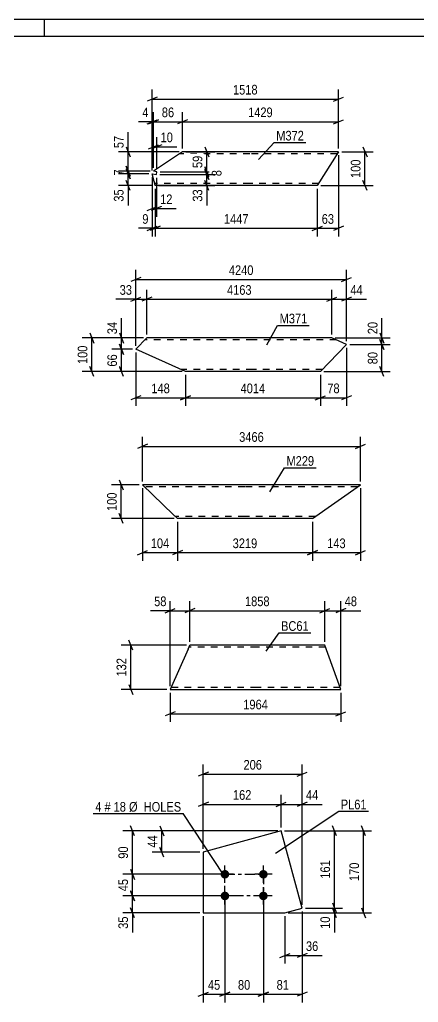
# Model space of a CAD drawing. Header units: millimetres. Extents: x 0 to 841, y 0 to 594.
# Drawn here: x 413.6 to 532.2, y 301.8 to 594 of the extents above; entities that cross this region are included whole.
import ezdxf

# ---------------------------------------------------------------- set-up
doc = ezdxf.new("R2010")
doc.units = ezdxf.units.MM
doc.linetypes.add('DXK_LINE_DOT2', pattern=[3.9198, 1.9599, -1.9599])
doc.linetypes.add('DXK_LINE_DOT3', pattern=[5.9187, 2.979, -0.9799, 0.9799, -0.9799])
doc.styles.add('Arial Narrow', font='ARIALN.TTF', dxfattribs={"height": 0.2})

# ---------------------------------------------------------------- blocks, each defined once
blk = doc.blocks.new('Unknown-682348010-22620')
at = {"color": 5, "linetype": 'Continuous'}
for p, q in [((841, 594), (0, 594)), ((421, 589), (421, 594)), ((836, 589), (5, 589))]:
    blk.add_line(p, q, dxfattribs=at)
blk = doc.blocks.new('Part-682348010-26134 - 26133')
at = {"color": 2, "linetype": 'Continuous'}
for p, q in [((491.36, 352.82), (468.25, 346.49)), ((497.64, 329.87), (491.36, 352.82)), ((468.25, 346.49), (468.24, 328.47)), ((468.24, 328.47), (492.52, 328.47)), ((492.52, 328.47), (497.64, 329.87))]:
    blk.add_line(p, q, dxfattribs=at)
blk = doc.blocks.new('Bolt-682348010-26135 - 26133')
at = {"linetype": 'Continuous'}
for points in [[(473.38, 339.9, -1), (475.95, 339.9, -1)], [(484.81, 339.9, -1), (487.38, 339.9, -1)], [(473.38, 333.47, -1), (475.95, 333.47, -1)], [(484.81, 333.47, -1), (487.38, 333.47, -1)]]:
    blk.add_hatch(color=1, dxfattribs=at).paths.add_polyline_path(points)
at = {"color": 1, "linetype": 'Continuous'}
for p, q in [((474.67, 337.33), (474.67, 342.47)), ((486.1, 337.33), (486.1, 342.47)), ((477.24, 339.9), (472.1, 339.9)), ((488.67, 339.9), (483.52, 339.9)), ((474.67, 330.9), (474.67, 336.04)), ((486.1, 330.9), (486.1, 336.04)), ((477.24, 333.47), (472.1, 333.47)), ((488.67, 333.47), (483.52, 333.47))]:
    blk.add_line(p, q, dxfattribs=at)
blk = doc.blocks.new('Part-682348010-32710 - 32709')
at = {"color": 2, "linetype": 'Continuous'}
for p, q in [((462.04, 554.67), (453.44, 548.93)), ((482.04, 554.67), (462.04, 554.67)), ((508.42, 554.67), (482.14, 554.67)), ((508.42, 554.67), (502.14, 544.67)), ((453.63, 545.87), (453.06, 548.18)), ((453.06, 548.18), (454.28, 547.96)), ((454.42, 548.75), (453.44, 548.93)), ((454.28, 547.96), (454.42, 548.75)), ((453.9, 544.76), (453.63, 545.87)), ((453.92, 544.67), (453.9, 544.76)), ((482.04, 544.67), (453.92, 544.67)), ((502.14, 544.67), (482.14, 544.67))]:
    blk.add_line(p, q, dxfattribs=at)
at = {"color": 7, "linetype": 'DXK_LINE_DOT2'}
for p, q in [((482.04, 554.07), (461.15, 554.07)), ((508.04, 554.07), (482.14, 554.07)), ((453.63, 545.87), (453.83, 545.02)), ((482.04, 545.27), (453.77, 545.27)), ((502.52, 545.27), (482.14, 545.27))]:
    blk.add_line(p, q, dxfattribs=at)
blk = doc.blocks.new('Part-682348010-32718 - 32717')
at = {"color": 2, "linetype": 'Continuous'}
for p, q in [((448.16, 495.99), (451.43, 499.36)), ((482.94, 499.36), (451.43, 499.36)), ((506.45, 499.36), (483.04, 499.36)), ((503.04, 489.36), (510.84, 497.39)), ((510.84, 497.39), (506.45, 499.36)), ((462.94, 489.36), (448.16, 495.99)), ((482.94, 489.36), (462.94, 489.36)), ((503.04, 489.36), (483.04, 489.36))]:
    blk.add_line(p, q, dxfattribs=at)
at = {"color": 7, "linetype": 'DXK_LINE_DOT2'}
for p, q in [((482.94, 498.76), (450.85, 498.76)), ((507.78, 498.76), (483.04, 498.76)), ((482.94, 489.96), (461.6, 489.96)), ((503.62, 489.96), (483.04, 489.96))]:
    blk.add_line(p, q, dxfattribs=at)
blk = doc.blocks.new('Part-682348010-32726 - 32725')
at = {"color": 2, "linetype": 'Continuous'}
for p, q in [((459.33, 446.87), (450.17, 455.67)), ((480.58, 455.67), (450.17, 455.67)), ((514.96, 455.67), (480.68, 455.67)), ((500.68, 445.67), (514.96, 455.67)), ((459.33, 446.87), (460.58, 445.67)), ((480.58, 445.67), (460.58, 445.67)), ((500.68, 445.67), (480.68, 445.67))]:
    blk.add_line(p, q, dxfattribs=at)
at = {"color": 7, "linetype": 'DXK_LINE_DOT2'}
for p, q in [((480.58, 455.07), (450.8, 455.07)), ((514.1, 455.07), (480.68, 455.07)), ((460.48, 445.76), (459.33, 446.87)), ((480.58, 446.27), (459.95, 446.27)), ((501.54, 446.27), (480.68, 446.27))]:
    blk.add_line(p, q, dxfattribs=at)
blk = doc.blocks.new('Part-682348010-32734 - 32733')
at = {"color": 2, "linetype": 'Continuous'}
for p, q in [((463.72, 406.86), (458.41, 394.86)), ((463.72, 406.86), (464.25, 408.06)), ((484.25, 408.06), (464.25, 408.06)), ((504.35, 408.06), (484.35, 408.06)), ((509.15, 394.86), (504.35, 408.06)), ((458.41, 394.86), (484.25, 394.86)), ((484.35, 394.86), (509.15, 394.86))]:
    blk.add_line(p, q, dxfattribs=at)
at = {"color": 7, "linetype": 'DXK_LINE_DOT2'}
for p, q in [((484.25, 407.46), (463.98, 407.46)), ((464.21, 407.97), (464.09, 407.71)), ((464.25, 408.06), (464.21, 407.97)), ((504.57, 407.46), (484.35, 407.46)), ((484.25, 395.46), (458.68, 395.46)), ((508.94, 395.46), (484.35, 395.46))]:
    blk.add_line(p, q, dxfattribs=at)
blk = doc.blocks.new('Rectangle-682348010-32524 - 26133')
at = {"color": 1, "linetype": 'DXK_LINE_DOT3'}
blk.add_lwpolyline([(474.67, 339.9), (486.1, 339.9), (486.1, 333.47), (474.67, 333.47), (474.67, 339.9)], close=True, dxfattribs=at)
blk = doc.blocks.new('StraightDimension-682348010-32510 - 26133')
at = {"color": 7, "linetype": 'Continuous'}
for p, q in [((491.36, 353.82), (491.36, 363.55)), ((497.64, 330.87), (497.64, 363.55)), ((489.86, 360.1), (492.86, 361.3)), ((491.36, 360.7), (497.64, 360.7)), ((499.14, 361.3), (496.14, 360.1))]:
    blk.add_line(p, q, dxfattribs=at)
at = {"color": 0}
blk.add_wipeout([(503.02, 361.45), (503.02, 365.65), (498.16, 365.65), (498.16, 361.45)], dxfattribs=at)
at = {"color": 7, "linetype": 'Continuous'}
blk.add_line((497.64, 360.7), (503.54, 360.7), dxfattribs=at)
blk.add_line((497.64, 360.7), (503.54, 360.7), dxfattribs=at)
at = {"color": 3, "style": 'Arial Narrow'}
blk.add_text('44', height=2.863, dxfattribs=at).set_placement((498.76, 362.05))
blk = doc.blocks.new('StraightDimension-682348010-54300 - 26133')
at = {"color": 7, "linetype": 'Continuous'}
for p, q in [((473.67, 333.47), (444.36, 333.47)), ((446.61, 334.97), (447.81, 331.97)), ((447.21, 328.47), (447.21, 333.47)), ((467.24, 328.47), (444.36, 328.47)), ((447.81, 326.97), (446.61, 329.97))]:
    blk.add_line(p, q, dxfattribs=at)
at = {"color": 0}
blk.add_wipeout([(446.46, 327.94), (442.26, 327.94), (442.26, 323.09), (446.46, 323.09)], dxfattribs=at)
at = {"color": 7, "linetype": 'Continuous'}
blk.add_line((447.21, 328.47), (447.21, 322.56), dxfattribs=at)
blk.add_line((447.21, 328.47), (447.21, 322.56), dxfattribs=at)
at = {"color": 3, "style": 'Arial Narrow'}
blk.add_text('35', height=2.863, rotation=90.0002, dxfattribs=at).set_placement((445.86, 323.69))
blk = doc.blocks.new('StraightDimension-682348010-32494 - 26133')
at = {"color": 7, "linetype": 'Continuous'}
for p, q in [((468.25, 347.49), (468.25, 372.52)), ((497.64, 330.87), (497.64, 372.52)), ((469.75, 370.27), (466.75, 369.07)), ((468.25, 369.67), (497.64, 369.67)), ((496.14, 369.07), (499.14, 370.27))]:
    blk.add_line(p, q, dxfattribs=at)
at = {"color": 0}
blk.add_wipeout([(486.28, 370.42), (486.28, 374.62), (479.6, 374.62), (479.6, 370.42)], dxfattribs=at)
at = {"color": 3, "style": 'Arial Narrow'}
blk.add_text('206', height=2.863, dxfattribs=at).set_placement((480.2, 371.02))
blk = doc.blocks.new('StraightDimension-682348010-32511 - 26133')
at = {"color": 7, "linetype": 'Continuous'}
for p, q in [((468.25, 347.49), (468.25, 363.55)), ((491.36, 353.82), (491.36, 363.55)), ((469.75, 361.3), (466.75, 360.1)), ((468.25, 360.7), (491.36, 360.7)), ((489.86, 360.1), (492.86, 361.3))]:
    blk.add_line(p, q, dxfattribs=at)
at = {"color": 0}
blk.add_wipeout([(483.14, 361.45), (483.14, 365.65), (476.46, 365.65), (476.46, 361.45)], dxfattribs=at)
at = {"color": 3, "style": 'Arial Narrow'}
blk.add_text('162', height=2.863, dxfattribs=at).set_placement((477.06, 362.05))
blk = doc.blocks.new('StraightDimension-682348010-54264 - 26133')
at = {"color": 7, "linetype": 'Continuous'}
for p, q in [((474.67, 332.47), (474.67, 301.83)), ((486.1, 332.47), (486.1, 301.83)), ((473.17, 303.63), (476.17, 304.83)), ((474.67, 304.23), (486.1, 304.23)), ((487.6, 304.83), (484.6, 303.63))]:
    blk.add_line(p, q, dxfattribs=at)
at = {"color": 0}
blk.add_wipeout([(482.81, 304.98), (482.81, 309.18), (477.95, 309.18), (477.95, 304.98)], dxfattribs=at)
at = {"color": 3, "style": 'Arial Narrow'}
blk.add_text('80', height=2.863, dxfattribs=at).set_placement((478.55, 305.58))
blk = doc.blocks.new('StraightDimension-682348010-32566 - 26133')
at = {"color": 7, "linetype": 'Continuous'}
for p, q in [((492.52, 327.47), (492.52, 313.35)), ((497.64, 328.87), (497.64, 313.35)), ((491.02, 315.15), (494.02, 316.35)), ((492.52, 315.75), (497.64, 315.75)), ((499.14, 316.35), (496.14, 315.15))]:
    blk.add_line(p, q, dxfattribs=at)
at = {"color": 0}
blk.add_wipeout([(503.02, 316.5), (503.02, 320.7), (498.16, 320.7), (498.16, 316.5)], dxfattribs=at)
at = {"color": 7, "linetype": 'Continuous'}
blk.add_line((497.64, 315.75), (503.54, 315.75), dxfattribs=at)
blk.add_line((497.64, 315.75), (503.54, 315.75), dxfattribs=at)
at = {"color": 3, "style": 'Arial Narrow'}
blk.add_text('36', height=2.863, dxfattribs=at).set_placement((498.76, 317.1))
blk = doc.blocks.new('StraightDimension-682348010-32631 - 26133')
at = {"color": 7, "linetype": 'Continuous'}
for p, q in [((507.86, 351.32), (506.66, 354.32)), ((492.36, 352.82), (509.66, 352.82)), ((507.26, 329.87), (507.26, 352.82)), ((506.66, 331.37), (507.86, 328.37)), ((498.64, 329.87), (509.66, 329.87))]:
    blk.add_line(p, q, dxfattribs=at)
at = {"color": 0}
blk.add_wipeout([(506.51, 344.68), (502.31, 344.68), (502.31, 338), (506.51, 338)], dxfattribs=at)
at = {"color": 3, "style": 'Arial Narrow'}
blk.add_text('161', height=2.863, rotation=90.0002, dxfattribs=at).set_placement((505.91, 338.6))
blk = doc.blocks.new('StraightDimension-682348010-32632 - 26133')
at = {"color": 7, "linetype": 'Continuous'}
for p, q in [((506.66, 331.37), (507.86, 328.37)), ((493.52, 328.47), (509.66, 328.47)), ((498.64, 329.87), (509.66, 329.87)), ((507.86, 326.97), (506.66, 329.97)), ((507.26, 328.47), (507.26, 329.87))]:
    blk.add_line(p, q, dxfattribs=at)
at = {"color": 0}
blk.add_wipeout([(506.51, 327.94), (502.31, 327.94), (502.31, 323.09), (506.51, 323.09)], dxfattribs=at)
at = {"color": 7, "linetype": 'Continuous'}
blk.add_line((507.26, 328.47), (507.26, 322.56), dxfattribs=at)
blk.add_line((507.26, 328.47), (507.26, 322.56), dxfattribs=at)
at = {"color": 3, "style": 'Arial Narrow'}
blk.add_text('10', height=2.863, rotation=90.0002, dxfattribs=at).set_placement((505.91, 323.69))
blk = doc.blocks.new('StraightDimension-682348010-32646 - 26133')
at = {"color": 7, "linetype": 'Continuous'}
for p, q in [((516.49, 351.32), (515.29, 354.32)), ((492.36, 352.82), (518.29, 352.82)), ((515.89, 328.47), (515.89, 352.82)), ((493.52, 328.47), (518.29, 328.47)), ((515.29, 329.97), (516.49, 326.97))]:
    blk.add_line(p, q, dxfattribs=at)
at = {"color": 0}
blk.add_wipeout([(515.14, 343.98), (510.94, 343.98), (510.94, 337.3), (515.14, 337.3)], dxfattribs=at)
at = {"color": 3, "style": 'Arial Narrow'}
blk.add_text('170', height=2.863, rotation=90.0002, dxfattribs=at).set_placement((514.54, 337.9))
blk = doc.blocks.new('StraightDimension-682348010-54263 - 26133')
at = {"color": 7, "linetype": 'Continuous'}
for p, q in [((486.1, 332.47), (486.1, 301.83)), ((497.64, 328.87), (497.64, 301.83)), ((484.6, 303.63), (487.6, 304.83)), ((486.1, 304.23), (497.64, 304.23)), ((499.14, 304.83), (496.14, 303.63))]:
    blk.add_line(p, q, dxfattribs=at)
at = {"color": 0}
blk.add_wipeout([(494.29, 304.98), (494.29, 309.18), (489.44, 309.18), (489.44, 304.98)], dxfattribs=at)
at = {"color": 3, "style": 'Arial Narrow'}
blk.add_text('81', height=2.863, dxfattribs=at).set_placement((490.04, 305.58))
blk = doc.blocks.new('StraightDimension-682348010-54265 - 26133')
at = {"color": 7, "linetype": 'Continuous'}
for p, q in [((474.67, 332.47), (474.67, 301.83)), ((468.24, 327.47), (468.24, 301.83)), ((466.74, 303.63), (469.74, 304.83)), ((468.24, 304.23), (474.67, 304.23)), ((476.17, 304.83), (473.17, 303.63))]:
    blk.add_line(p, q, dxfattribs=at)
at = {"color": 0}
blk.add_wipeout([(473.88, 304.98), (473.88, 309.18), (469.02, 309.18), (469.02, 304.98)], dxfattribs=at)
at = {"color": 3, "style": 'Arial Narrow'}
blk.add_text('45', height=2.863, dxfattribs=at).set_placement((469.62, 305.58))
blk = doc.blocks.new('StraightDimension-682348010-54298 - 26133')
at = {"color": 7, "linetype": 'Continuous'}
for p, q in [((447.81, 351.32), (446.61, 354.32)), ((490.36, 352.82), (444.36, 352.82)), ((447.21, 339.9), (447.21, 352.82)), ((473.67, 339.9), (444.36, 339.9)), ((446.61, 341.4), (447.81, 338.4))]:
    blk.add_line(p, q, dxfattribs=at)
at = {"color": 0}
blk.add_wipeout([(446.46, 348.78), (442.26, 348.78), (442.26, 343.93), (446.46, 343.93)], dxfattribs=at)
at = {"color": 3, "style": 'Arial Narrow'}
blk.add_text('90', height=2.863, rotation=90.0002, dxfattribs=at).set_placement((445.86, 344.53))
blk = doc.blocks.new('StraightDimension-682348010-54299 - 26133')
at = {"color": 7, "linetype": 'Continuous'}
for p, q in [((473.67, 339.9), (444.36, 339.9)), ((446.61, 341.4), (447.81, 338.4)), ((447.21, 333.47), (447.21, 339.9)), ((473.67, 333.47), (444.36, 333.47)), ((447.81, 331.97), (446.61, 334.97))]:
    blk.add_line(p, q, dxfattribs=at)
at = {"color": 0}
blk.add_wipeout([(446.46, 339.11), (442.26, 339.11), (442.26, 334.25), (446.46, 334.25)], dxfattribs=at)
at = {"color": 3, "style": 'Arial Narrow'}
blk.add_text('45', height=2.863, rotation=90.0002, dxfattribs=at).set_placement((445.86, 334.85))
blk = doc.blocks.new('StraightDimension-682348010-54761 - 26133')
at = {"color": 7, "linetype": 'Continuous'}
for p, q in [((455.28, 354.32), (456.48, 351.32)), ((490.36, 352.82), (453.03, 352.82)), ((455.88, 346.49), (455.88, 352.82)), ((456.48, 344.99), (455.28, 347.99)), ((467.25, 346.49), (453.03, 346.49))]:
    blk.add_line(p, q, dxfattribs=at)
at = {"color": 0}
blk.add_wipeout([(455.13, 352.08), (450.93, 352.08), (450.93, 347.22), (455.13, 347.22)], dxfattribs=at)
at = {"color": 3, "style": 'Arial Narrow'}
blk.add_text('44', height=2.863, rotation=90.0002, dxfattribs=at).set_placement((454.53, 347.82))
blk = doc.blocks.new('StraightDimension-682348010-33732 - 32709')
at = {"color": 7, "linetype": 'Continuous'}
for p, q in [((445.28, 550.43), (446.48, 547.43)), ((446.48, 546.68), (445.28, 549.68)), ((452.44, 548.93), (443.03, 548.93)), ((452.06, 548.18), (443.03, 548.18)), ((445.88, 548.18), (445.88, 548.93))]:
    blk.add_line(p, q, dxfattribs=at)
at = {"color": 0}
blk.add_wipeout([(445.13, 550.07), (440.93, 550.07), (440.93, 547.04), (445.13, 547.04)], dxfattribs=at)
at = {"color": 3, "style": 'Arial Narrow'}
blk.add_text('7', height=2.86, rotation=90.0002, dxfattribs=at).set_placement((444.53, 547.64))
blk = doc.blocks.new('StraightDimension-682348010-33475 - 32709')
at = {"color": 7, "linetype": 'Continuous'}
for p, q in [((451.94, 563.06), (454.94, 564.26)), ((453.44, 549.93), (453.44, 566.51)), ((463.54, 564.26), (460.54, 563.06)), ((462.04, 555.67), (462.04, 566.51)), ((453.44, 563.66), (462.04, 563.66))]:
    blk.add_line(p, q, dxfattribs=at)
at = {"color": 0}
blk.add_wipeout([(460.17, 564.41), (460.17, 568.61), (455.31, 568.61), (455.31, 564.41)], dxfattribs=at)
at = {"color": 3, "style": 'Arial Narrow'}
blk.add_text('86', height=2.863, dxfattribs=at).set_placement((455.91, 565.01))
blk = doc.blocks.new('StraightDimension-682348010-33387 - 32709')
at = {"color": 7, "linetype": 'Continuous'}
for p, q in [((508.42, 553.67), (508.42, 529.56)), ((502.14, 543.67), (502.14, 529.56)), ((500.64, 531.36), (503.64, 532.56)), ((502.14, 531.96), (508.42, 531.96)), ((509.92, 532.56), (506.92, 531.36))]:
    blk.add_line(p, q, dxfattribs=at)
at = {"color": 0}
blk.add_wipeout([(507.71, 532.71), (507.71, 536.91), (502.85, 536.91), (502.85, 532.71)], dxfattribs=at)
at = {"color": 3, "style": 'Arial Narrow'}
blk.add_text('63', height=2.863, dxfattribs=at).set_placement((503.45, 533.31))
blk = doc.blocks.new('StraightDimension-682348010-33474 - 32709')
at = {"color": 7, "linetype": 'Continuous'}
for p, q in [((463.54, 564.26), (460.54, 563.06)), ((462.04, 555.67), (462.04, 566.51)), ((506.92, 563.06), (509.92, 564.26)), ((508.42, 555.67), (508.42, 566.51)), ((462.04, 563.66), (508.42, 563.66))]:
    blk.add_line(p, q, dxfattribs=at)
at = {"color": 0}
blk.add_wipeout([(489.49, 564.41), (489.49, 568.61), (480.97, 568.61), (480.97, 564.41)], dxfattribs=at)
at = {"color": 3, "style": 'Arial Narrow'}
blk.add_text('1429', height=2.863, dxfattribs=at).set_placement((481.57, 565.01))
blk = doc.blocks.new('StraightDimension-682348010-33362 - 32709')
at = {"color": 7, "linetype": 'Continuous'}
for p, q in [((453.06, 549.18), (453.06, 573.24)), ((508.42, 555.67), (508.42, 573.24)), ((454.56, 570.99), (451.56, 569.79)), ((453.06, 570.39), (508.42, 570.39)), ((506.92, 569.79), (509.92, 570.99))]:
    blk.add_line(p, q, dxfattribs=at)
at = {"color": 0}
blk.add_wipeout([(485, 571.14), (485, 575.34), (476.48, 575.34), (476.48, 571.14)], dxfattribs=at)
at = {"color": 3, "style": 'Arial Narrow'}
blk.add_text('1518', height=2.863, dxfattribs=at).set_placement((477.08, 571.74))
blk = doc.blocks.new('StraightDimension-682348010-33388 - 32709')
at = {"color": 7, "linetype": 'Continuous'}
for p, q in [((453.92, 543.67), (453.92, 529.56)), ((502.14, 543.67), (502.14, 529.56)), ((455.42, 532.56), (452.42, 531.36)), ((453.92, 531.96), (502.14, 531.96)), ((500.64, 531.36), (503.64, 532.56))]:
    blk.add_line(p, q, dxfattribs=at)
at = {"color": 0}
blk.add_wipeout([(482.29, 532.71), (482.29, 536.91), (473.78, 536.91), (473.78, 532.71)], dxfattribs=at)
at = {"color": 3, "style": 'Arial Narrow'}
blk.add_text('1447', height=2.863, dxfattribs=at).set_placement((474.38, 533.31))
blk = doc.blocks.new('StraightDimension-682348010-33389 - 32709')
at = {"color": 7, "linetype": 'Continuous'}
for p, q in [((453.06, 547.18), (453.06, 529.56)), ((453.92, 543.67), (453.92, 529.56)), ((451.56, 531.36), (454.56, 532.56)), ((455.42, 532.56), (452.42, 531.36)), ((453.06, 531.96), (453.92, 531.96))]:
    blk.add_line(p, q, dxfattribs=at)
at = {"color": 0}
blk.add_wipeout([(452.54, 532.71), (452.54, 536.91), (449.51, 536.91), (449.51, 532.71)], dxfattribs=at)
at = {"color": 7, "linetype": 'Continuous'}
blk.add_line((453.06, 531.96), (448.98, 531.96), dxfattribs=at)
blk.add_line((453.06, 531.96), (448.98, 531.96), dxfattribs=at)
at = {"color": 3, "style": 'Arial Narrow'}
blk.add_text('9', height=2.86, dxfattribs=at).set_placement((450.11, 533.31))
blk = doc.blocks.new('StraightDimension-682348010-33731 - 32709')
at = {"color": 7, "linetype": 'Continuous'}
for p, q in [((445.28, 556.17), (446.48, 553.17)), ((461.04, 554.67), (443.03, 554.67)), ((445.88, 548.93), (445.88, 554.67)), ((446.48, 547.43), (445.28, 550.43)), ((452.44, 548.93), (443.03, 548.93))]:
    blk.add_line(p, q, dxfattribs=at)
at = {"color": 0}
blk.add_wipeout([(445.13, 560.05), (440.93, 560.05), (440.93, 555.19), (445.13, 555.19)], dxfattribs=at)
at = {"color": 7, "linetype": 'Continuous'}
blk.add_line((445.88, 554.67), (445.88, 560.57), dxfattribs=at)
blk.add_line((445.88, 554.67), (445.88, 560.57), dxfattribs=at)
at = {"color": 3, "style": 'Arial Narrow'}
blk.add_text('57', height=2.863, rotation=90.0002, dxfattribs=at).set_placement((444.53, 555.79))
blk = doc.blocks.new('StraightDimension-682348010-33476 - 32709')
at = {"color": 7, "linetype": 'Continuous'}
for p, q in [((451.56, 563.06), (454.56, 564.26)), ((454.94, 564.26), (451.94, 563.06)), ((453.06, 549.18), (453.06, 566.51)), ((453.44, 549.93), (453.44, 566.51)), ((453.06, 563.66), (453.44, 563.66))]:
    blk.add_line(p, q, dxfattribs=at)
at = {"color": 0}
blk.add_wipeout([(452.54, 564.41), (452.54, 568.61), (449.51, 568.61), (449.51, 564.41)], dxfattribs=at)
at = {"color": 7, "linetype": 'Continuous'}
blk.add_line((453.06, 563.66), (448.98, 563.66), dxfattribs=at)
blk.add_line((453.06, 563.66), (448.98, 563.66), dxfattribs=at)
at = {"color": 3, "style": 'Arial Narrow'}
blk.add_text('4', height=2.86, dxfattribs=at).set_placement((450.11, 565.01))
blk = doc.blocks.new('StraightDimension-682348010-33553 - 32709')
at = {"color": 7, "linetype": 'Continuous'}
for p, q in [((468.7, 556.17), (469.9, 553.17)), ((463.04, 554.67), (471.7, 554.67)), ((469.3, 548.75), (469.3, 554.67)), ((469.9, 547.25), (468.7, 550.25)), ((455.42, 548.75), (471.7, 548.75))]:
    blk.add_line(p, q, dxfattribs=at)
at = {"color": 0}
blk.add_wipeout([(468.55, 554.14), (464.35, 554.14), (464.35, 549.28), (468.55, 549.28)], dxfattribs=at)
at = {"color": 3, "style": 'Arial Narrow'}
blk.add_text('59', height=2.863, rotation=90.0002, dxfattribs=at).set_placement((467.95, 549.88))
blk = doc.blocks.new('StraightDimension-682348010-33554 - 32709')
at = {"color": 7, "linetype": 'Continuous'}
for p, q in [((468.7, 550.25), (469.9, 547.25)), ((469.9, 546.46), (468.7, 549.46)), ((455.28, 547.96), (472.15, 547.96)), ((455.42, 548.75), (472.15, 548.75)), ((469.3, 547.96), (469.3, 548.75))]:
    blk.add_line(p, q, dxfattribs=at)
at = {"color": 0}
blk.add_wipeout([(474.25, 549.87), (470.05, 549.87), (470.05, 546.84), (474.25, 546.84)], dxfattribs=at)
at = {"color": 3, "style": 'Arial Narrow'}
blk.add_text('8', height=2.86, rotation=90.0002, dxfattribs=at).set_placement((473.65, 547.44))
blk = doc.blocks.new('StraightDimension-682348010-33555 - 32709')
at = {"color": 7, "linetype": 'Continuous'}
for p, q in [((468.7, 549.46), (469.9, 546.46)), ((455.28, 547.96), (471.7, 547.96)), ((469.3, 544.67), (469.3, 547.96)), ((454.92, 544.67), (471.7, 544.67)), ((469.9, 543.17), (468.7, 546.17))]:
    blk.add_line(p, q, dxfattribs=at)
at = {"color": 0}
blk.add_wipeout([(468.55, 544.14), (464.35, 544.14), (464.35, 539.29), (468.55, 539.29)], dxfattribs=at)
at = {"color": 7, "linetype": 'Continuous'}
blk.add_line((469.3, 544.67), (469.3, 538.76), dxfattribs=at)
blk.add_line((469.3, 544.67), (469.3, 538.76), dxfattribs=at)
at = {"color": 3, "style": 'Arial Narrow'}
blk.add_text('33', height=2.863, rotation=90.0002, dxfattribs=at).set_placement((467.95, 539.89))
blk = doc.blocks.new('StraightDimension-682348010-33675 - 32709')
at = {"color": 7, "linetype": 'Continuous'}
for p, q in [((453.06, 547.18), (453.06, 535.41)), ((454.28, 546.96), (454.28, 535.41)), ((451.56, 537.21), (454.56, 538.41)), ((455.78, 538.41), (452.78, 537.21)), ((453.06, 537.81), (454.28, 537.81))]:
    blk.add_line(p, q, dxfattribs=at)
at = {"color": 0}
blk.add_wipeout([(459.66, 538.56), (459.66, 542.76), (454.81, 542.76), (454.81, 538.56)], dxfattribs=at)
at = {"color": 7, "linetype": 'Continuous'}
blk.add_line((454.28, 537.81), (460.19, 537.81), dxfattribs=at)
blk.add_line((454.28, 537.81), (460.19, 537.81), dxfattribs=at)
at = {"color": 3, "style": 'Arial Narrow'}
blk.add_text('12', height=2.863, dxfattribs=at).set_placement((455.41, 539.16))
blk = doc.blocks.new('StraightDimension-682348010-33703 - 32709')
at = {"color": 7, "linetype": 'Continuous'}
for p, q in [((453.44, 549.93), (453.44, 559.07)), ((454.42, 549.75), (454.42, 559.07)), ((451.94, 555.62), (454.94, 556.82)), ((455.92, 556.82), (452.92, 555.62)), ((453.44, 556.22), (454.42, 556.22))]:
    blk.add_line(p, q, dxfattribs=at)
at = {"color": 0}
blk.add_wipeout([(459.8, 556.97), (459.8, 561.17), (454.95, 561.17), (454.95, 556.97)], dxfattribs=at)
at = {"color": 7, "linetype": 'Continuous'}
blk.add_line((454.42, 556.22), (460.33, 556.22), dxfattribs=at)
blk.add_line((454.42, 556.22), (460.33, 556.22), dxfattribs=at)
at = {"color": 3, "style": 'Arial Narrow'}
blk.add_text('10', height=2.863, dxfattribs=at).set_placement((455.55, 557.57))
blk = doc.blocks.new('StraightDimension-682348010-33733 - 32709')
at = {"color": 7, "linetype": 'Continuous'}
for p, q in [((445.28, 549.68), (446.48, 546.68)), ((452.06, 548.18), (443.03, 548.18)), ((445.88, 544.67), (445.88, 548.18)), ((452.92, 544.67), (443.03, 544.67)), ((446.48, 543.17), (445.28, 546.17))]:
    blk.add_line(p, q, dxfattribs=at)
at = {"color": 0}
blk.add_wipeout([(445.13, 544.14), (440.93, 544.14), (440.93, 539.29), (445.13, 539.29)], dxfattribs=at)
at = {"color": 7, "linetype": 'Continuous'}
blk.add_line((445.88, 544.67), (445.88, 538.76), dxfattribs=at)
blk.add_line((445.88, 544.67), (445.88, 538.76), dxfattribs=at)
at = {"color": 3, "style": 'Arial Narrow'}
blk.add_text('35', height=2.863, rotation=90.0002, dxfattribs=at).set_placement((444.53, 539.89))
blk = doc.blocks.new('StraightDimension-682348010-33809 - 32709')
at = {"color": 7, "linetype": 'Continuous'}
for p, q in [((515.71, 556.17), (516.91, 553.17)), ((509.42, 554.67), (518.71, 554.67)), ((516.31, 544.67), (516.31, 554.67)), ((503.14, 544.67), (518.71, 544.67)), ((516.91, 543.17), (515.71, 546.17))]:
    blk.add_line(p, q, dxfattribs=at)
at = {"color": 0}
blk.add_wipeout([(515.56, 553.01), (511.36, 553.01), (511.36, 546.33), (515.56, 546.33)], dxfattribs=at)
at = {"color": 3, "style": 'Arial Narrow'}
blk.add_text('100', height=2.863, rotation=90.0002, dxfattribs=at).set_placement((514.96, 546.93))
blk = doc.blocks.new('StraightDimension-682348010-34126 - 32717')
at = {"color": 7, "linetype": 'Continuous'}
for p, q in [((510.84, 496.39), (510.84, 479.19)), ((503.04, 488.36), (503.04, 479.19)), ((501.54, 480.99), (504.54, 482.19)), ((512.34, 482.19), (509.34, 480.99)), ((503.04, 481.59), (510.84, 481.59))]:
    blk.add_line(p, q, dxfattribs=at)
at = {"color": 0}
blk.add_wipeout([(509.37, 482.34), (509.37, 486.54), (504.51, 486.54), (504.51, 482.34)], dxfattribs=at)
at = {"color": 3, "style": 'Arial Narrow'}
blk.add_text('78', height=2.863, dxfattribs=at).set_placement((505.11, 482.94))
blk = doc.blocks.new('StraightDimension-682348010-33941 - 32717')
at = {"color": 7, "linetype": 'Continuous'}
for p, q in [((520.76, 500.86), (521.96, 497.86)), ((507.45, 499.36), (523.76, 499.36)), ((511.84, 497.39), (523.76, 497.39)), ((521.96, 495.89), (520.76, 498.89)), ((521.36, 497.39), (521.36, 499.36))]:
    blk.add_line(p, q, dxfattribs=at)
at = {"color": 0}
blk.add_wipeout([(520.61, 504.74), (516.41, 504.74), (516.41, 499.88), (520.61, 499.88)], dxfattribs=at)
at = {"color": 7, "linetype": 'Continuous'}
blk.add_line((521.36, 499.36), (521.36, 505.26), dxfattribs=at)
blk.add_line((521.36, 499.36), (521.36, 505.26), dxfattribs=at)
at = {"color": 3, "style": 'Arial Narrow'}
blk.add_text('20', height=2.863, rotation=90.0002, dxfattribs=at).set_placement((520.01, 500.48))
blk = doc.blocks.new('StraightDimension-682348010-33845 - 32717')
at = {"color": 7, "linetype": 'Continuous'}
for p, q in [((434.53, 500.86), (435.73, 497.86)), ((450.43, 499.36), (432.28, 499.36)), ((435.13, 489.36), (435.13, 499.36)), ((435.73, 487.86), (434.53, 490.86)), ((461.94, 489.36), (432.28, 489.36))]:
    blk.add_line(p, q, dxfattribs=at)
at = {"color": 0}
blk.add_wipeout([(434.38, 497.7), (430.18, 497.7), (430.18, 491.02), (434.38, 491.02)], dxfattribs=at)
at = {"color": 3, "style": 'Arial Narrow'}
blk.add_text('100', height=2.863, rotation=90.0002, dxfattribs=at).set_placement((433.78, 491.62))
blk = doc.blocks.new('StraightDimension-682348010-33878 - 32717')
at = {"color": 7, "linetype": 'Continuous'}
for p, q in [((443.33, 500.86), (444.53, 497.86)), ((450.43, 499.36), (441.08, 499.36)), ((444.53, 494.49), (443.33, 497.49)), ((443.93, 495.99), (443.93, 499.36)), ((447.16, 495.99), (441.08, 495.99))]:
    blk.add_line(p, q, dxfattribs=at)
at = {"color": 0}
blk.add_wipeout([(443.18, 504.74), (438.98, 504.74), (438.98, 499.88), (443.18, 499.88)], dxfattribs=at)
at = {"color": 7, "linetype": 'Continuous'}
blk.add_line((443.93, 499.36), (443.93, 505.26), dxfattribs=at)
blk.add_line((443.93, 499.36), (443.93, 505.26), dxfattribs=at)
at = {"color": 3, "style": 'Arial Narrow'}
blk.add_text('34', height=2.863, rotation=90.0002, dxfattribs=at).set_placement((442.58, 500.48))
blk = doc.blocks.new('StraightDimension-682348010-33942 - 32717')
at = {"color": 7, "linetype": 'Continuous'}
for p, q in [((511.84, 497.39), (523.76, 497.39)), ((520.76, 498.89), (521.96, 495.89)), ((521.36, 489.36), (521.36, 497.39)), ((521.96, 487.86), (520.76, 490.86)), ((504.04, 489.36), (523.76, 489.36))]:
    blk.add_line(p, q, dxfattribs=at)
at = {"color": 0}
blk.add_wipeout([(520.61, 495.8), (516.41, 495.8), (516.41, 490.94), (520.61, 490.94)], dxfattribs=at)
at = {"color": 3, "style": 'Arial Narrow'}
blk.add_text('80', height=2.863, rotation=90.0002, dxfattribs=at).set_placement((520.01, 491.54))
blk = doc.blocks.new('StraightDimension-682348010-33879 - 32717')
at = {"color": 7, "linetype": 'Continuous'}
for p, q in [((443.33, 497.49), (444.53, 494.49)), ((447.16, 495.99), (441.08, 495.99)), ((443.93, 489.36), (443.93, 495.99)), ((444.53, 487.86), (443.33, 490.86)), ((461.94, 489.36), (441.08, 489.36))]:
    blk.add_line(p, q, dxfattribs=at)
at = {"color": 0}
blk.add_wipeout([(443.18, 495.1), (438.98, 495.1), (438.98, 490.25), (443.18, 490.25)], dxfattribs=at)
at = {"color": 3, "style": 'Arial Narrow'}
blk.add_text('66', height=2.863, rotation=90.0002, dxfattribs=at).set_placement((442.58, 490.85))
blk = doc.blocks.new('StraightDimension-682348010-34000 - 32717')
at = {"color": 7, "linetype": 'Continuous'}
for p, q in [((449.66, 517.33), (446.66, 516.13)), ((448.16, 496.99), (448.16, 519.58)), ((509.34, 516.13), (512.34, 517.33)), ((510.84, 498.39), (510.84, 519.58)), ((448.16, 516.73), (510.84, 516.73))]:
    blk.add_line(p, q, dxfattribs=at)
at = {"color": 0}
blk.add_wipeout([(483.76, 517.48), (483.76, 521.68), (475.25, 521.68), (475.25, 517.48)], dxfattribs=at)
at = {"color": 3, "style": 'Arial Narrow'}
blk.add_text('4240', height=2.863, dxfattribs=at).set_placement((475.85, 518.08))
blk = doc.blocks.new('StraightDimension-682348010-34032 - 32717')
at = {"color": 7, "linetype": 'Continuous'}
for p, q in [((504.95, 510.26), (507.95, 511.46)), ((506.45, 500.36), (506.45, 513.71)), ((512.34, 511.46), (509.34, 510.26)), ((510.84, 498.39), (510.84, 513.71)), ((506.45, 510.86), (510.84, 510.86))]:
    blk.add_line(p, q, dxfattribs=at)
at = {"color": 0}
blk.add_wipeout([(516.22, 511.61), (516.22, 515.81), (511.36, 515.81), (511.36, 511.61)], dxfattribs=at)
at = {"color": 7, "linetype": 'Continuous'}
blk.add_line((510.84, 510.86), (516.75, 510.86), dxfattribs=at)
blk.add_line((510.84, 510.86), (516.75, 510.86), dxfattribs=at)
at = {"color": 3, "style": 'Arial Narrow'}
blk.add_text('44', height=2.863, dxfattribs=at).set_placement((511.96, 512.21))
blk = doc.blocks.new('StraightDimension-682348010-34033 - 32717')
at = {"color": 7, "linetype": 'Continuous'}
for p, q in [((452.93, 511.46), (449.93, 510.26)), ((451.43, 500.36), (451.43, 513.71)), ((504.95, 510.26), (507.95, 511.46)), ((506.45, 500.36), (506.45, 513.71)), ((451.43, 510.86), (506.45, 510.86))]:
    blk.add_line(p, q, dxfattribs=at)
at = {"color": 0}
blk.add_wipeout([(483.2, 511.61), (483.2, 515.81), (474.69, 515.81), (474.69, 511.61)], dxfattribs=at)
at = {"color": 3, "style": 'Arial Narrow'}
blk.add_text('4163', height=2.863, dxfattribs=at).set_placement((475.29, 512.21))
blk = doc.blocks.new('StraightDimension-682348010-34034 - 32717')
at = {"color": 7, "linetype": 'Continuous'}
for p, q in [((446.66, 510.26), (449.66, 511.46)), ((448.16, 496.99), (448.16, 513.71)), ((452.93, 511.46), (449.93, 510.26)), ((451.43, 500.36), (451.43, 513.71)), ((448.16, 510.86), (451.43, 510.86))]:
    blk.add_line(p, q, dxfattribs=at)
at = {"color": 0}
blk.add_wipeout([(447.64, 511.61), (447.64, 515.81), (442.78, 515.81), (442.78, 511.61)], dxfattribs=at)
at = {"color": 7, "linetype": 'Continuous'}
blk.add_line((448.16, 510.86), (442.26, 510.86), dxfattribs=at)
blk.add_line((448.16, 510.86), (442.26, 510.86), dxfattribs=at)
at = {"color": 3, "style": 'Arial Narrow'}
blk.add_text('33', height=2.863, dxfattribs=at).set_placement((443.38, 512.21))
blk = doc.blocks.new('StraightDimension-682348010-34127 - 32717')
at = {"color": 7, "linetype": 'Continuous'}
for p, q in [((462.94, 488.36), (462.94, 479.19)), ((503.04, 488.36), (503.04, 479.19)), ((464.44, 482.19), (461.44, 480.99)), ((501.54, 480.99), (504.54, 482.19)), ((462.94, 481.59), (503.04, 481.59))]:
    blk.add_line(p, q, dxfattribs=at)
at = {"color": 0}
blk.add_wipeout([(487.24, 482.34), (487.24, 486.54), (478.73, 486.54), (478.73, 482.34)], dxfattribs=at)
at = {"color": 3, "style": 'Arial Narrow'}
blk.add_text('4014', height=2.863, dxfattribs=at).set_placement((479.33, 482.94))
blk = doc.blocks.new('StraightDimension-682348010-34128 - 32717')
at = {"color": 7, "linetype": 'Continuous'}
for p, q in [((448.16, 494.99), (448.16, 479.19)), ((462.94, 488.36), (462.94, 479.19)), ((449.66, 482.19), (446.66, 480.99)), ((461.44, 480.99), (464.44, 482.19)), ((448.16, 481.59), (462.94, 481.59))]:
    blk.add_line(p, q, dxfattribs=at)
at = {"color": 0}
blk.add_wipeout([(458.89, 482.34), (458.89, 486.54), (452.21, 486.54), (452.21, 482.34)], dxfattribs=at)
at = {"color": 3, "style": 'Arial Narrow'}
blk.add_text('148', height=2.863, dxfattribs=at).set_placement((452.81, 482.94))
blk = doc.blocks.new('StraightDimension-682348010-34287 - 32725')
at = {"color": 7, "linetype": 'Continuous'}
for p, q in [((451.67, 467.74), (448.67, 466.54)), ((450.17, 456.67), (450.17, 469.99)), ((513.46, 466.54), (516.46, 467.74)), ((514.96, 456.67), (514.96, 469.99)), ((450.17, 467.14), (514.96, 467.14))]:
    blk.add_line(p, q, dxfattribs=at)
at = {"color": 0}
blk.add_wipeout([(486.82, 467.89), (486.82, 472.09), (478.31, 472.09), (478.31, 467.89)], dxfattribs=at)
at = {"color": 3, "style": 'Arial Narrow'}
blk.add_text('3466', height=2.863, dxfattribs=at).set_placement((478.91, 468.49))
blk = doc.blocks.new('StraightDimension-682348010-34225 - 32725')
at = {"color": 7, "linetype": 'Continuous'}
for p, q in [((514.96, 454.67), (514.96, 433.13)), ((500.68, 444.67), (500.68, 433.13)), ((502.18, 436.13), (499.18, 434.93)), ((500.68, 435.53), (514.96, 435.53)), ((513.46, 434.93), (516.46, 436.13))]:
    blk.add_line(p, q, dxfattribs=at)
at = {"color": 0}
blk.add_wipeout([(511.16, 436.28), (511.16, 440.48), (504.48, 440.48), (504.48, 436.28)], dxfattribs=at)
at = {"color": 3, "style": 'Arial Narrow'}
blk.add_text('143', height=2.863, dxfattribs=at).set_placement((505.08, 436.88))
blk = doc.blocks.new('StraightDimension-682348010-34226 - 32725')
at = {"color": 7, "linetype": 'Continuous'}
for p, q in [((460.58, 444.67), (460.58, 433.13)), ((500.68, 444.67), (500.68, 433.13)), ((462.08, 436.13), (459.08, 434.93)), ((460.58, 435.53), (500.68, 435.53)), ((499.18, 434.93), (502.18, 436.13))]:
    blk.add_line(p, q, dxfattribs=at)
at = {"color": 0}
blk.add_wipeout([(484.88, 436.28), (484.88, 440.48), (476.37, 440.48), (476.37, 436.28)], dxfattribs=at)
at = {"color": 3, "style": 'Arial Narrow'}
blk.add_text('3219', height=2.863, dxfattribs=at).set_placement((476.97, 436.88))
blk = doc.blocks.new('StraightDimension-682348010-34227 - 32725')
at = {"color": 7, "linetype": 'Continuous'}
for p, q in [((450.17, 454.67), (450.17, 433.13)), ((460.58, 444.67), (460.58, 433.13)), ((448.67, 434.93), (451.67, 436.13)), ((450.17, 435.53), (460.58, 435.53)), ((462.08, 436.13), (459.08, 434.93))]:
    blk.add_line(p, q, dxfattribs=at)
at = {"color": 0}
blk.add_wipeout([(458.72, 436.28), (458.72, 440.48), (452.03, 440.48), (452.03, 436.28)], dxfattribs=at)
at = {"color": 3, "style": 'Arial Narrow'}
blk.add_text('104', height=2.863, dxfattribs=at).set_placement((452.63, 436.88))
blk = doc.blocks.new('StraightDimension-682348010-34301 - 32725')
at = {"color": 7, "linetype": 'Continuous'}
for p, q in [((443.25, 457.17), (444.45, 454.17)), ((449.17, 455.67), (441, 455.67)), ((443.85, 445.67), (443.85, 455.67)), ((444.45, 444.17), (443.25, 447.17)), ((459.58, 445.67), (441, 445.67))]:
    blk.add_line(p, q, dxfattribs=at)
at = {"color": 0}
blk.add_wipeout([(443.1, 454.01), (438.9, 454.01), (438.9, 447.32), (443.1, 447.32)], dxfattribs=at)
at = {"color": 3, "style": 'Arial Narrow'}
blk.add_text('100', height=2.863, rotation=90.0002, dxfattribs=at).set_placement((442.5, 447.92))
blk = doc.blocks.new('StraightDimension-682348010-34365 - 32733')
at = {"color": 7, "linetype": 'Continuous'}
for p, q in [((458.41, 395.86), (458.41, 421.13)), ((464.25, 409.06), (464.25, 421.13)), ((456.91, 417.68), (459.91, 418.88)), ((458.41, 418.28), (464.25, 418.28)), ((465.75, 418.88), (462.75, 417.68))]:
    blk.add_line(p, q, dxfattribs=at)
at = {"color": 0}
blk.add_wipeout([(457.89, 419.03), (457.89, 423.23), (453.03, 423.23), (453.03, 419.03)], dxfattribs=at)
at = {"color": 7, "linetype": 'Continuous'}
blk.add_line((458.41, 418.28), (452.51, 418.28), dxfattribs=at)
blk.add_line((458.41, 418.28), (452.51, 418.28), dxfattribs=at)
at = {"color": 3, "style": 'Arial Narrow'}
blk.add_text('58', height=2.863, dxfattribs=at).set_placement((453.63, 419.63))
blk = doc.blocks.new('StraightDimension-682348010-34338 - 32733')
at = {"color": 7, "linetype": 'Continuous'}
for p, q in [((447.28, 406.56), (446.08, 409.56)), ((463.25, 408.06), (443.83, 408.06)), ((446.68, 394.86), (446.68, 408.06)), ((457.41, 394.86), (443.83, 394.86)), ((446.08, 396.36), (447.28, 393.36))]:
    blk.add_line(p, q, dxfattribs=at)
at = {"color": 0}
blk.add_wipeout([(445.93, 404.8), (441.73, 404.8), (441.73, 398.11), (445.93, 398.11)], dxfattribs=at)
at = {"color": 3, "style": 'Arial Narrow'}
blk.add_text('132', height=2.863, rotation=90.0002, dxfattribs=at).set_placement((445.33, 398.71))
blk = doc.blocks.new('StraightDimension-682348010-34363 - 32733')
at = {"color": 7, "linetype": 'Continuous'}
for p, q in [((504.35, 409.06), (504.35, 421.13)), ((509.15, 395.86), (509.15, 421.13)), ((502.85, 417.68), (505.85, 418.88)), ((504.35, 418.28), (509.15, 418.28)), ((510.65, 418.88), (507.65, 417.68))]:
    blk.add_line(p, q, dxfattribs=at)
at = {"color": 0}
blk.add_wipeout([(514.54, 419.03), (514.54, 423.23), (509.68, 423.23), (509.68, 419.03)], dxfattribs=at)
at = {"color": 7, "linetype": 'Continuous'}
blk.add_line((509.15, 418.28), (515.06, 418.28), dxfattribs=at)
blk.add_line((509.15, 418.28), (515.06, 418.28), dxfattribs=at)
at = {"color": 3, "style": 'Arial Narrow'}
blk.add_text('48', height=2.863, dxfattribs=at).set_placement((510.28, 419.63))
blk = doc.blocks.new('StraightDimension-682348010-34476 - 32733')
at = {"color": 7, "linetype": 'Continuous'}
for p, q in [((458.41, 393.86), (458.41, 385.19)), ((509.15, 393.86), (509.15, 385.19)), ((459.91, 388.19), (456.91, 386.99)), ((458.41, 387.59), (509.15, 387.59)), ((507.65, 386.99), (510.65, 388.19))]:
    blk.add_line(p, q, dxfattribs=at)
at = {"color": 0}
blk.add_wipeout([(488.04, 388.34), (488.04, 392.54), (479.53, 392.54), (479.53, 388.34)], dxfattribs=at)
at = {"color": 3, "style": 'Arial Narrow'}
blk.add_text('1964', height=2.863, dxfattribs=at).set_placement((480.13, 388.94))
blk = doc.blocks.new('StraightDimension-682348010-34364 - 32733')
at = {"color": 7, "linetype": 'Continuous'}
for p, q in [((464.25, 409.06), (464.25, 421.13)), ((504.35, 409.06), (504.35, 421.13)), ((465.75, 418.88), (462.75, 417.68)), ((464.25, 418.28), (504.35, 418.28)), ((502.85, 417.68), (505.85, 418.88))]:
    blk.add_line(p, q, dxfattribs=at)
at = {"color": 0}
blk.add_wipeout([(488.56, 419.03), (488.56, 423.23), (480.04, 423.23), (480.04, 419.03)], dxfattribs=at)
at = {"color": 3, "style": 'Arial Narrow'}
blk.add_text('1858', height=2.863, dxfattribs=at).set_placement((480.64, 419.63))
blk = doc.blocks.new('Mark-682348010-32661 - 26133')
at = {"color": 0}
blk.add_wipeout([(516.79, 359.22), (516.79, 362.22), (509.11, 362.22), (509.11, 359.22)], dxfattribs=at)
blk.add_wipeout([(516.79, 359.22), (516.79, 362.22), (509.11, 362.22), (509.11, 359.22)], dxfattribs=at)
at = {"color": 30, "linetype": 'Continuous'}
for p, q in [((489.66, 346.17), (508.51, 358.62)), ((508.51, 358.62), (517.39, 358.62))]:
    blk.add_line(p, q, dxfattribs=at)
at = {"color": 3, "style": 'Arial Narrow'}
blk.add_text('PL61', height=2.863, dxfattribs=at).set_placement((509.11, 359.22))
blk = doc.blocks.new('Mark-682348010-32652 - 26133')
at = {"color": 0}
blk.add_wipeout([(437.97, 358.53), (437.97, 361.53), (436.14, 361.53), (436.14, 358.53)], dxfattribs=at)
blk.add_wipeout([(437.97, 358.53), (437.97, 361.53), (436.14, 361.53), (436.14, 358.53)], dxfattribs=at)
blk.add_wipeout([(440.69, 358.53), (440.69, 361.53), (438.87, 361.53), (438.87, 358.53)], dxfattribs=at)
blk.add_wipeout([(440.69, 358.53), (440.69, 361.53), (438.87, 361.53), (438.87, 358.53)], dxfattribs=at)
at = {"color": 3, "style": 'Arial Narrow'}
blk.add_text('4', height=2.86, dxfattribs=at).set_placement((436.14, 358.53))
at = {"color": 0}
blk.add_wipeout([(445.25, 358.53), (445.25, 361.53), (441.59, 361.53), (441.59, 358.53)], dxfattribs=at)
blk.add_wipeout([(445.25, 358.53), (445.25, 361.53), (441.59, 361.53), (441.59, 358.53)], dxfattribs=at)
at = {"color": 3, "style": 'Arial Narrow'}
blk.add_text('#', height=2.86, dxfattribs=at).set_placement((438.87, 358.53))
at = {"color": 0}
blk.add_wipeout([(461.68, 358.53), (461.68, 361.53), (446.15, 361.53), (446.15, 358.53)], dxfattribs=at)
blk.add_wipeout([(461.68, 358.53), (461.68, 361.53), (446.15, 361.53), (446.15, 358.53)], dxfattribs=at)
at = {"color": 7, "linetype": 'Continuous'}
for p in [(435.54, 357.93), (474.33, 339.68)]:
    blk.add_line(p, (462.28, 357.93), dxfattribs=at)
at = {"color": 3, "style": 'Arial Narrow'}
for s, p in [('18', (441.59, 358.53)), ('Ø  HOLES', (446.15, 358.53))]:
    blk.add_text(s, height=2.863, dxfattribs=at).set_placement(p)
blk = doc.blocks.new('Mark-682348010-33833 - 32709')
at = {"color": 0}
blk.add_wipeout([(498.16, 558.07), (498.16, 561.07), (489.93, 561.07), (489.93, 558.07)], dxfattribs=at)
blk.add_wipeout([(498.16, 558.07), (498.16, 561.07), (489.93, 561.07), (489.93, 558.07)], dxfattribs=at)
at = {"color": 30, "linetype": 'Continuous'}
for p, q in [((484.61, 552.41), (489.33, 557.47)), ((489.33, 557.47), (498.76, 557.47))]:
    blk.add_line(p, q, dxfattribs=at)
at = {"color": 3, "style": 'Arial Narrow'}
blk.add_text('M372', height=2.863, dxfattribs=at).set_placement((489.93, 558.07))
blk = doc.blocks.new('Mark-682348010-34211 - 32717')
at = {"color": 0}
blk.add_wipeout([(499.16, 503.71), (499.16, 506.71), (490.94, 506.71), (490.94, 503.71)], dxfattribs=at)
blk.add_wipeout([(499.16, 503.71), (499.16, 506.71), (490.94, 506.71), (490.94, 503.71)], dxfattribs=at)
at = {"color": 30, "linetype": 'Continuous'}
for p, q in [((487.14, 497.29), (490.34, 503.11)), ((490.34, 503.11), (499.76, 503.11))]:
    blk.add_line(p, q, dxfattribs=at)
at = {"color": 3, "style": 'Arial Narrow'}
blk.add_text('M371', height=2.863, dxfattribs=at).set_placement((490.94, 503.71))
blk = doc.blocks.new('Mark-682348010-34330 - 32725')
at = {"color": 0}
blk.add_wipeout([(501.2, 461.36), (501.2, 464.36), (492.97, 464.36), (492.97, 461.36)], dxfattribs=at)
blk.add_wipeout([(501.2, 461.36), (501.2, 464.36), (492.97, 464.36), (492.97, 461.36)], dxfattribs=at)
at = {"color": 30, "linetype": 'Continuous'}
for p, q in [((488.06, 453.59), (492.37, 460.76)), ((492.37, 460.76), (501.8, 460.76))]:
    blk.add_line(p, q, dxfattribs=at)
at = {"color": 3, "style": 'Arial Narrow'}
blk.add_text('M229', height=2.863, dxfattribs=at).set_placement((492.97, 461.36))
blk = doc.blocks.new('Mark-682348010-34486 - 32733')
at = {"color": 0}
blk.add_wipeout([(499.58, 412.29), (499.58, 415.29), (491.36, 415.29), (491.36, 412.29)], dxfattribs=at)
blk.add_wipeout([(499.58, 412.29), (499.58, 415.29), (491.36, 415.29), (491.36, 412.29)], dxfattribs=at)
at = {"color": 30, "linetype": 'Continuous'}
for p, q in [((486.95, 406.27), (490.76, 411.69)), ((490.76, 411.69), (500.18, 411.69))]:
    blk.add_line(p, q, dxfattribs=at)
at = {"color": 3, "style": 'Arial Narrow'}
blk.add_text('BC61', height=2.863, dxfattribs=at).set_placement((491.36, 412.29))

msp = doc.modelspace()

# ---------------------------------------------------------------- block references
for name in ['Unknown-682348010-22620', 'Part-682348010-32710 - 32709', 'Part-682348010-32718 - 32717', 'Part-682348010-32726 - 32725', 'Part-682348010-32734 - 32733', 'Part-682348010-26134 - 26133', 'Bolt-682348010-26135 - 26133', 'Rectangle-682348010-32524 - 26133']:
    msp.add_blockref(name, (0, 0))

# ---------------------------------------------------------------- next in the draw order: block references
for name in ['StraightDimension-682348010-33387 - 32709', 'StraightDimension-682348010-33732 - 32709', 'StraightDimension-682348010-33845 - 32717', 'StraightDimension-682348010-34126 - 32717', 'StraightDimension-682348010-34287 - 32725', 'StraightDimension-682348010-34225 - 32725', 'StraightDimension-682348010-34365 - 32733', 'StraightDimension-682348010-34363 - 32733', 'StraightDimension-682348010-32510 - 26133', 'StraightDimension-682348010-54300 - 26133', 'StraightDimension-682348010-32566 - 26133']:
    msp.add_blockref(name, (0, 0))

# ---------------------------------------------------------------- next in the draw order: block references
for name in ['StraightDimension-682348010-33475 - 32709', 'StraightDimension-682348010-33388 - 32709', 'StraightDimension-682348010-33878 - 32717', 'StraightDimension-682348010-33941 - 32717', 'Mark-682348010-34330 - 32725', 'StraightDimension-682348010-34226 - 32725', 'StraightDimension-682348010-34338 - 32733', 'StraightDimension-682348010-32494 - 26133']:
    msp.add_blockref(name, (0, 0))

# ---------------------------------------------------------------- next in the draw order: block references
for name in ['StraightDimension-682348010-33474 - 32709', 'StraightDimension-682348010-33389 - 32709', 'StraightDimension-682348010-33879 - 32717', 'StraightDimension-682348010-33942 - 32717', 'StraightDimension-682348010-34227 - 32725', 'StraightDimension-682348010-34364 - 32733', 'StraightDimension-682348010-34476 - 32733', 'StraightDimension-682348010-32511 - 26133', 'StraightDimension-682348010-54264 - 26133']:
    msp.add_blockref(name, (0, 0))

# ---------------------------------------------------------------- next in the draw order: block references
for name in ['StraightDimension-682348010-33362 - 32709', 'StraightDimension-682348010-34000 - 32717', 'StraightDimension-682348010-34127 - 32717', 'StraightDimension-682348010-34301 - 32725', 'Mark-682348010-34486 - 32733', 'StraightDimension-682348010-54298 - 26133', 'StraightDimension-682348010-32631 - 26133', 'StraightDimension-682348010-54265 - 26133']:
    msp.add_blockref(name, (0, 0))

# ---------------------------------------------------------------- next in the draw order: block references
for name in ['Mark-682348010-33833 - 32709', 'StraightDimension-682348010-33731 - 32709', 'StraightDimension-682348010-33809 - 32709', 'StraightDimension-682348010-34032 - 32717', 'StraightDimension-682348010-34128 - 32717', 'StraightDimension-682348010-54761 - 26133', 'StraightDimension-682348010-54299 - 26133', 'StraightDimension-682348010-32632 - 26133']:
    msp.add_blockref(name, (0, 0))

# ---------------------------------------------------------------- next in the draw order: block references
for name in ['StraightDimension-682348010-33476 - 32709', 'StraightDimension-682348010-34033 - 32717', 'Mark-682348010-32652 - 26133', 'StraightDimension-682348010-32646 - 26133']:
    msp.add_blockref(name, (0, 0))

# ---------------------------------------------------------------- next in the draw order: block references
for name in ['StraightDimension-682348010-33553 - 32709', 'StraightDimension-682348010-34034 - 32717', 'Mark-682348010-34211 - 32717', 'Mark-682348010-32661 - 26133', 'StraightDimension-682348010-54263 - 26133']:
    msp.add_blockref(name, (0, 0))

# ---------------------------------------------------------------- next in the draw order: block references
msp.add_blockref('StraightDimension-682348010-33554 - 32709', (0, 0))

# ---------------------------------------------------------------- next in the draw order: block references
msp.add_blockref('StraightDimension-682348010-33555 - 32709', (0, 0))

# ---------------------------------------------------------------- next in the draw order: block references
for name in ['StraightDimension-682348010-33703 - 32709', 'StraightDimension-682348010-33675 - 32709']:
    msp.add_blockref(name, (0, 0))

# ---------------------------------------------------------------- next in the draw order: block references
msp.add_blockref('StraightDimension-682348010-33733 - 32709', (0, 0))

doc.saveas('drawing.dxf')
